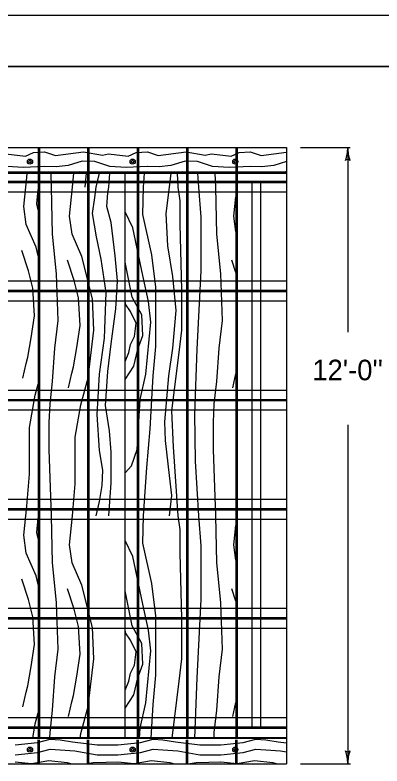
# Model space of a CAD drawing. Extents: x 1000 to 1036.3, y 1000 to 1022.
# Drawn here: x 1019 to 1022.57, y 1014.69 to 1022 of the extents above; entities that cross this region are included whole.
import ezdxf

# ---------------------------------------------------------------- set-up
doc = ezdxf.new("R2010")
doc.units = 0
for name, color, linetype in [('Level 1', 7, 'Continuous'), ('Level 10', 7, 'Continuous'), ('Level 11', 7, 'Continuous')]:
    doc.layers.add(name, color=color, linetype=linetype)

msp = doc.modelspace()

# ---------------------------------------------------------------- linework, layer by layer
at = {"layer": 'Level 1'}
for p, q in [((1008.6435, 1020.7102), (1021.6435, 1020.7102)), ((1019.2233, 1020.7102), (1019.2233, 1020.4762)), ((1019.2361, 1020.7102), (1019.2361, 1020.4762)), ((1019.7048, 1020.7102), (1019.7048, 1020.4762)), ((1019.7175, 1020.7102), (1019.7175, 1020.4762)), ((1020.1862, 1020.7102), (1020.1862, 1020.4762)), ((1020.199, 1020.7102), (1020.199, 1020.4762)), ((1020.6677, 1020.7102), (1020.6677, 1020.4762)), ((1020.6805, 1020.7102), (1020.6805, 1020.4762)), ((1021.1492, 1020.7102), (1021.1492, 1020.4762)), ((1021.162, 1020.7102), (1021.162, 1020.4762)), ((1021.6435, 1020.7102), (1021.6435, 1014.7102)), ((1021.7802, 1020.7102), (1022.2637, 1020.7102)), ((1022.2391, 1020.7102), (1022.2391, 1018.9122)), ((1008.6435, 1020.4739), (1021.6435, 1020.4739)), ((1008.6435, 1020.4602), (1021.6435, 1020.4602)), ((1019.2233, 1020.4602), (1019.2233, 1014.9602)), ((1019.2361, 1020.4602), (1019.2361, 1014.9602)), ((1019.7048, 1020.4602), (1019.7048, 1014.9602)), ((1019.7175, 1020.4602), (1019.7175, 1014.9602)), ((1020.0697, 1014.9602), (1020.0697, 1020.4602)), ((1020.1862, 1020.4602), (1020.1862, 1014.9602)), ((1020.199, 1020.4602), (1020.199, 1014.9602)), ((1020.6677, 1020.4602), (1020.6677, 1014.9602)), ((1020.6805, 1020.4602), (1020.6805, 1014.9602)), ((1021.1492, 1020.4602), (1021.1492, 1014.9602)), ((1021.162, 1020.4602), (1021.162, 1014.9602)), ((1021.6434, 1020.4602), (1021.6434, 1014.9602)), ((1008.6435, 1020.3832), (1021.6435, 1020.3832)), ((1008.6435, 1020.3703), (1021.6435, 1020.3703)), ((1021.3087, 1019.3207), (1021.3087, 1020.3703)), ((1021.3935, 1019.3207), (1021.3935, 1020.3703)), ((1008.6435, 1020.2797), (1021.6435, 1020.2797)), ((1008.6435, 1019.4114), (1021.6435, 1019.4114)), ((1008.6435, 1019.3207), (1021.6435, 1019.3207)), ((1008.6435, 1019.3078), (1021.6435, 1019.3078)), ((1021.3087, 1018.2582), (1021.3087, 1019.3078)), ((1021.3935, 1018.2582), (1021.3935, 1019.3078)), ((1008.6435, 1019.2172), (1021.6435, 1019.2172)), ((1008.6435, 1018.3489), (1021.6435, 1018.3489)), ((1008.6435, 1018.2582), (1021.6435, 1018.2582)), ((1008.6435, 1018.2453), (1021.6435, 1018.2453)), ((1021.3087, 1017.1957), (1021.3087, 1018.2453)), ((1021.3935, 1017.1957), (1021.3935, 1018.2453)), ((1008.6435, 1018.1547), (1021.6435, 1018.1547)), ((1022.2391, 1018.0085), (1022.2391, 1014.7102)), ((1008.6435, 1017.2864), (1021.6435, 1017.2864)), ((1008.6435, 1017.1957), (1021.6435, 1017.1957)), ((1008.6435, 1017.1828), (1021.6435, 1017.1828)), ((1021.3087, 1016.1332), (1021.3087, 1017.1828)), ((1021.3935, 1016.1332), (1021.3935, 1017.1828)), ((1008.6435, 1017.0922), (1021.6435, 1017.0922)), ((1008.6435, 1016.2239), (1021.6435, 1016.2239)), ((1008.6435, 1016.1332), (1021.6435, 1016.1332)), ((1008.6435, 1016.1203), (1021.6435, 1016.1203)), ((1021.3087, 1015.0707), (1021.3087, 1016.1203)), ((1021.3935, 1015.0707), (1021.3935, 1016.1203)), ((1008.6435, 1016.0297), (1021.6435, 1016.0297)), ((1008.6435, 1015.1614), (1021.6435, 1015.1614)), ((1008.6435, 1015.0707), (1021.6435, 1015.0707)), ((1008.6435, 1015.0578), (1021.6435, 1015.0578)), ((1008.6435, 1014.9672), (1021.6435, 1014.9672)), ((1008.6435, 1014.9602), (1021.6435, 1014.9602)), ((1019.2233, 1014.7102), (1019.2233, 1014.9443)), ((1019.2361, 1014.7102), (1019.2361, 1014.9443)), ((1019.7048, 1014.7102), (1019.7048, 1014.9443)), ((1019.7175, 1014.7102), (1019.7175, 1014.9443)), ((1020.1862, 1014.7102), (1020.1862, 1014.9443)), ((1020.199, 1014.7102), (1020.199, 1014.9443)), ((1020.6677, 1014.7102), (1020.6677, 1014.9443)), ((1020.6805, 1014.7102), (1020.6805, 1014.9443)), ((1021.1492, 1014.7102), (1021.1492, 1014.9443)), ((1021.162, 1014.7102), (1021.162, 1014.9443)), ((1008.6435, 1014.7102), (1021.6435, 1014.7102)), ((1021.7802, 1014.7102), (1022.2643, 1014.7102))]:
    msp.add_line(p, q, dxfattribs=at)
for points in [[(1018.2844, 1020.6689), (1018.3899, 1020.6329), (1018.6617, 1020.6683), (1018.8465, 1020.6352), (1018.9072, 1020.6477), (1019.0991, 1020.6251), (1019.1769, 1020.6622), (1019.2862, 1020.669)], [(1019.2862, 1020.6689), (1019.3917, 1020.6329), (1019.6634, 1020.6683), (1019.8483, 1020.6352), (1019.909, 1020.6477), (1020.1008, 1020.6251), (1020.1786, 1020.6622), (1020.2879, 1020.669)], [(1020.2879, 1020.6689), (1020.3934, 1020.6329), (1020.6652, 1020.6683), (1020.85, 1020.6352), (1020.9107, 1020.6477), (1021.1026, 1020.6251), (1021.1803, 1020.6622), (1021.2897, 1020.669)], [(1021.2897, 1020.6689), (1021.3951, 1020.6329), (1021.6435, 1020.6653)], [(1019.2844, 1020.5254), (1019.0791, 1020.5165), (1018.9192, 1020.5255), (1018.773, 1020.5722), (1018.6504, 1020.5767), (1018.5136, 1020.5363), (1018.3976, 1020.5225), (1018.2844, 1020.5254)], [(1020.2862, 1020.5254), (1020.0808, 1020.5165), (1019.9209, 1020.5255), (1019.7747, 1020.5722), (1019.6522, 1020.5767), (1019.5153, 1020.5363), (1019.3992, 1020.5225), (1019.2862, 1020.5254)], [(1021.2879, 1020.5254), (1021.0826, 1020.5165), (1020.9227, 1020.5255), (1020.7764, 1020.5722), (1020.6539, 1020.5767), (1020.5171, 1020.5363), (1020.401, 1020.5225), (1020.2879, 1020.5254)], [(1021.6435, 1020.5732), (1021.5188, 1020.5363), (1021.4027, 1020.5225), (1021.2897, 1020.5254)], [(1019.2233, 1019.6566), (1019.2022, 1019.7411), (1019.1072, 1019.9595), (1019.0834, 1020.1342), (1019.1131, 1020.4166)], [(1019.1131, 1020.4166), (1019.1167, 1020.4602)], [(1019.353, 1020.3231), (1019.3484, 1020.4602)], [(1019.5589, 1020.3231), (1019.5702, 1020.4602)], [(1019.5615, 1020.4602), (1019.629, 1020.4776), (1019.7247, 1020.4722), (1019.8003, 1020.4602)], [(1019.6801, 1020.3231), (1019.6936, 1020.4602)], [(1019.7891, 1020.3231), (1019.8217, 1020.4602)], [(1019.9102, 1020.3231), (1019.9199, 1020.4602)], [(1020.2497, 1020.3231), (1020.259, 1020.4602)], [(1020.5032, 1020.3231), (1020.5194, 1020.4602)], [(1020.5632, 1020.4602), (1020.6307, 1020.4776), (1020.7264, 1020.4722), (1020.802, 1020.4602)], [(1020.5885, 1020.3231), (1020.5792, 1020.4602)], [(1020.7881, 1020.3231), (1020.7799, 1020.4602)], [(1020.953, 1020.3231), (1020.9484, 1020.4602)], [(1021.565, 1020.4602), (1021.6325, 1020.4776), (1021.6435, 1020.477)], [(1019.2233, 1020.102), (1019.2101, 1020.1605), (1019.2233, 1020.3009)], [(1019.353, 1017.1231), (1019.3313, 1017.7689), (1019.3313, 1018.0311), (1019.3392, 1018.2146), (1019.363, 1018.433), (1019.3868, 1018.7563), (1019.4184, 1019.0272), (1019.4026, 1019.4816), (1019.363, 1019.866), (1019.353, 1020.3231)], [(1019.5589, 1017.1231), (1019.5847, 1017.4369), (1019.5847, 1017.8913), (1019.6401, 1018.2058), (1019.7113, 1018.468), (1019.7668, 1018.9311), (1019.7509, 1019.2369), (1019.648, 1019.6476), (1019.553, 1019.866), (1019.5292, 1020.0408), (1019.5589, 1020.3231)], [(1019.7891, 1017.1231), (1019.8222, 1017.2622), (1019.8459, 1017.4194), (1019.8538, 1017.568), (1019.8222, 1017.7602), (1019.7984, 1018.1097), (1019.8222, 1018.5029), (1019.8697, 1018.8524), (1019.8855, 1019.2981), (1019.838, 1019.6213), (1019.7905, 1019.8398), (1019.7509, 1020.067), (1019.7747, 1020.2242), (1019.7891, 1020.3231)], [(1019.9102, 1017.1231), (1019.933, 1017.4457), (1019.933, 1017.7428), (1019.9172, 1017.9524), (1019.8776, 1018.1971), (1019.9013, 1018.5292), (1019.933, 1018.8), (1019.9805, 1019.1407), (1019.9963, 1019.4117), (1019.9726, 1019.6563), (1019.933, 1019.9796), (1019.8934, 1020.1369), (1019.9013, 1020.268), (1019.9102, 1020.3231)], [(1020.2497, 1017.1231), (1020.2814, 1017.5942), (1020.3131, 1017.9699), (1020.3447, 1018.4854), (1020.3685, 1018.7737), (1020.3685, 1019.3505), (1020.3289, 1019.6651), (1020.2418, 1020.0582), (1020.2497, 1020.3231)], [(1020.5032, 1017.1231), (1020.5268, 1017.3233), (1020.5031, 1017.5155), (1020.4635, 1017.8563), (1020.4556, 1018.0398), (1020.4952, 1018.4854), (1020.5347, 1018.7563), (1020.5664, 1019.1233), (1020.5347, 1019.4553), (1020.4873, 1019.7524), (1020.4714, 1020.067), (1020.5032, 1020.3231)], [(1020.5885, 1017.1231), (1020.5427, 1017.7952), (1020.5268, 1018.1447), (1020.5981, 1018.7127), (1020.6218, 1018.9311), (1020.6218, 1019.3243), (1020.606, 1019.9622), (1020.606, 1020.1893), (1020.5885, 1020.3231)], [(1020.7881, 1017.1231), (1020.7564, 1017.6553), (1020.7485, 1018.1184), (1020.7722, 1018.7476), (1020.8118, 1019.5077), (1020.8118, 1020.0321), (1020.7881, 1020.3231)], [(1020.953, 1017.1231), (1020.9313, 1017.7689), (1020.9313, 1018.0311), (1020.9393, 1018.2146), (1020.963, 1018.433), (1020.9867, 1018.7563), (1021.0184, 1019.0272), (1021.0026, 1019.4816), (1020.963, 1019.866), (1020.953, 1020.3231)], [(1021.1492, 1019.8936), (1021.1292, 1020.0408), (1021.1492, 1020.2311)], [(1020.0697, 1017.5417), (1020.1309, 1017.6117), (1020.1864, 1017.7689), (1020.2181, 1018.2582), (1020.2735, 1018.5029), (1020.321, 1019.0097), (1020.2972, 1019.2107), (1020.2418, 1019.4641), (1020.1467, 1019.9272), (1020.0697, 1020.0845)], [(1019.0724, 1018.4631), (1019.1048, 1018.6062), (1019.1211, 1018.6688), (1019.1535, 1018.8567), (1019.1859, 1019.0715), (1019.1697, 1019.34), (1019.1292, 1019.51), (1019.0643, 1019.7068)], [(1019.5182, 1018.3696), (1019.5507, 1018.5127), (1019.5669, 1018.5753), (1019.5993, 1018.7632), (1019.6318, 1018.978), (1019.6155, 1019.2465), (1019.575, 1019.4165), (1019.5102, 1019.6133)], [(1021.1492, 1019.4947), (1021.1102, 1019.6133)], [(1020.0697, 1018.4505), (1020.1547, 1018.5816), (1020.1943, 1018.7476), (1020.2418, 1018.8787), (1020.2339, 1019.0796), (1020.1388, 1019.2544), (1020.0697, 1019.5952)], [(1020.0697, 1018.6252), (1020.1072, 1018.7126), (1020.123, 1018.7912), (1020.1626, 1018.8699), (1020.1785, 1019.001), (1020.123, 1019.1146), (1020.0755, 1019.1845), (1020.0697, 1019.2194)], [(1021.1182, 1018.3696), (1021.1492, 1018.5065)], [(1019.1131, 1017.2166), (1019.1388, 1017.5304), (1019.1388, 1017.9847), (1019.1943, 1018.2993), (1019.2233, 1018.4063)], [(1019.2233, 1016.4566), (1019.2022, 1016.5411), (1019.1072, 1016.7595), (1019.0834, 1016.9343), (1019.1131, 1017.2166)], [(1019.3369, 1014.9602), (1019.3392, 1015.0146), (1019.363, 1015.233), (1019.3868, 1015.5563), (1019.4184, 1015.8272), (1019.4026, 1016.2816), (1019.363, 1016.666), (1019.353, 1017.1231)], [(1019.6321, 1014.9602), (1019.6401, 1015.0058), (1019.7113, 1015.268), (1019.7668, 1015.7311), (1019.7509, 1016.0369), (1019.648, 1016.4476), (1019.553, 1016.666), (1019.5292, 1016.8407), (1019.5589, 1017.1231)], [(1020.3247, 1014.9602), (1020.3447, 1015.2854), (1020.3685, 1015.5738), (1020.3685, 1016.1505), (1020.3289, 1016.4651), (1020.2418, 1016.8582), (1020.2497, 1017.1231)], [(1020.5287, 1014.9602), (1020.5981, 1015.5127), (1020.6218, 1015.7311), (1020.6218, 1016.1242), (1020.606, 1016.7622), (1020.606, 1016.9893), (1020.5885, 1017.1231)], [(1020.7501, 1014.9602), (1020.7722, 1015.5476), (1020.8118, 1016.3077), (1020.8118, 1016.8321), (1020.7881, 1017.1231)], [(1020.9369, 1014.9602), (1020.9393, 1015.0146), (1020.963, 1015.233), (1020.9867, 1015.5563), (1021.0184, 1015.8272), (1021.0026, 1016.2816), (1020.963, 1016.666), (1020.953, 1017.1231)], [(1019.2233, 1016.902), (1019.2101, 1016.9605), (1019.2233, 1017.1009)], [(1021.1492, 1016.6936), (1021.1292, 1016.8407), (1021.1492, 1017.0311)], [(1020.2117, 1014.9602), (1020.2181, 1015.0582), (1020.2735, 1015.3029), (1020.321, 1015.8098), (1020.2972, 1016.0107), (1020.2418, 1016.2641), (1020.1467, 1016.7272), (1020.0697, 1016.8845)], [(1019.0724, 1015.2631), (1019.1048, 1015.4062), (1019.1211, 1015.4688), (1019.1535, 1015.6567), (1019.1859, 1015.8715), (1019.1697, 1016.14), (1019.1292, 1016.31), (1019.0643, 1016.5068)], [(1019.5182, 1015.1696), (1019.5507, 1015.3127), (1019.5669, 1015.3753), (1019.5993, 1015.5632), (1019.6318, 1015.778), (1019.6155, 1016.0465), (1019.575, 1016.2165), (1019.5102, 1016.4133)], [(1020.0697, 1015.2505), (1020.1547, 1015.3816), (1020.1943, 1015.5476), (1020.2418, 1015.6787), (1020.2339, 1015.8796), (1020.1388, 1016.0544), (1020.0697, 1016.3952)], [(1021.1492, 1016.2947), (1021.1102, 1016.4133)], [(1020.0697, 1015.4253), (1020.1072, 1015.5126), (1020.123, 1015.5912), (1020.1626, 1015.6699), (1020.1785, 1015.801), (1020.123, 1015.9146), (1020.0755, 1015.9845), (1020.0697, 1016.0194)], [(1021.1182, 1015.1696), (1021.1492, 1015.3065)], [(1019.1698, 1014.9602), (1019.1943, 1015.0993), (1019.2233, 1015.2063)], [(1018.9984, 1014.8952), (1019.2172, 1014.9166), (1019.3412, 1014.9484), (1019.4369, 1014.9431), (1019.5592, 1014.9237), (1019.7966, 1014.8952), (1019.9984, 1014.8952)], [(1020.0001, 1014.8952), (1020.2189, 1014.9166), (1020.343, 1014.9484), (1020.4387, 1014.9431), (1020.5609, 1014.9237), (1020.7983, 1014.8952), (1021.0001, 1014.8952)], [(1021.0018, 1014.8952), (1021.2207, 1014.9166), (1021.3447, 1014.9484), (1021.4404, 1014.9431), (1021.5627, 1014.9237), (1021.6435, 1014.914)], [(1018.9984, 1014.7978), (1019.2172, 1014.8191), (1019.3412, 1014.851), (1019.4369, 1014.8457), (1019.5807, 1014.8366), (1019.7966, 1014.7978), (1019.9984, 1014.7978)], [(1020.0001, 1014.7978), (1020.2189, 1014.8191), (1020.343, 1014.851), (1020.4387, 1014.8457), (1020.5825, 1014.8366), (1020.7983, 1014.7978), (1021.0001, 1014.7978)], [(1021.0018, 1014.7978), (1021.2207, 1014.8191), (1021.3447, 1014.851), (1021.4404, 1014.8457), (1021.5842, 1014.8366), (1021.6435, 1014.8259)], [(1018.9984, 1014.7278), (1019.1567, 1014.7125), (1019.326, 1014.7431), (1019.5052, 1014.7222), (1019.5496, 1014.7102)], [(1019.6821, 1014.7102), (1019.76, 1014.7222), (1019.8852, 1014.7248), (1019.9984, 1014.7278)], [(1020.0001, 1014.7278), (1020.1584, 1014.7125), (1020.3277, 1014.7431), (1020.5069, 1014.7222), (1020.5513, 1014.7102)], [(1020.6838, 1014.7102), (1020.7618, 1014.7222), (1020.887, 1014.7248), (1021.0001, 1014.7278)], [(1021.0018, 1014.7278), (1021.1602, 1014.7125), (1021.3294, 1014.7431), (1021.5087, 1014.7222), (1021.5531, 1014.7102)]]:
    msp.add_lwpolyline(points, dxfattribs=at)
for centre, radius in [((1019.1435, 1020.5727), 0.025), ((1019.1435, 1020.5727), 0.0125), ((1020.1435, 1020.5727), 0.025), ((1020.1435, 1020.5727), 0.0125), ((1021.1435, 1020.5727), 0.025), ((1021.1435, 1020.5727), 0.0125), ((1019.1435, 1014.8478), 0.025), ((1019.1435, 1014.8478), 0.0125), ((1020.1435, 1014.8478), 0.025), ((1020.1435, 1014.8478), 0.0125), ((1021.1435, 1014.8478), 0.025), ((1021.1435, 1014.8478), 0.0125)]:
    msp.add_circle(centre, radius, dxfattribs=at)
for centre, radius, start, end in [((1021.8481, 1020.7102), 0.3909, 341.34716, 359.99389), ((1022.63, 1020.7102), 0.3909, 179.98778, 180), ((1022.63, 1020.7102), 0.3909, 180, 198.66878), ((1022.239, 1020.5616), 0.0313, 48.7746, 130.89129), ((1022.2391, 1014.8589), 0.0313, 228.7746, 310.89129), ((1021.8481, 1014.7102), 0.3909, 0, 18.66878), ((1022.63, 1014.7102), 0.3909, 161.34716, 179.99389), ((1021.8481, 1014.7102), 0.3909, 359.98778, 0)]:
    msp.add_arc(centre, radius, start, end, dxfattribs=at)
at = {"layer": 'Level 10'}
for p, q in [((1000, 1022), (1036, 1022)), ((1007, 1021.5), (1035.5, 1021.5))]:
    msp.add_line(p, q, dxfattribs=at)
at = {"layer": 'Level 11'}
msp.add_lwpolyline([(1007, 1000.5), (1035.5, 1000.5), (1035.5, 1021.5), (1007, 1021.5)], close=True, dxfattribs=at)

# ---------------------------------------------------------------- texts
at = {"layer": 'Level 1'}
msp.add_text("12'-0''", height=0.2, dxfattribs=at).set_placement((1021.8937, 1018.4439))

doc.saveas('drawing.dxf')
